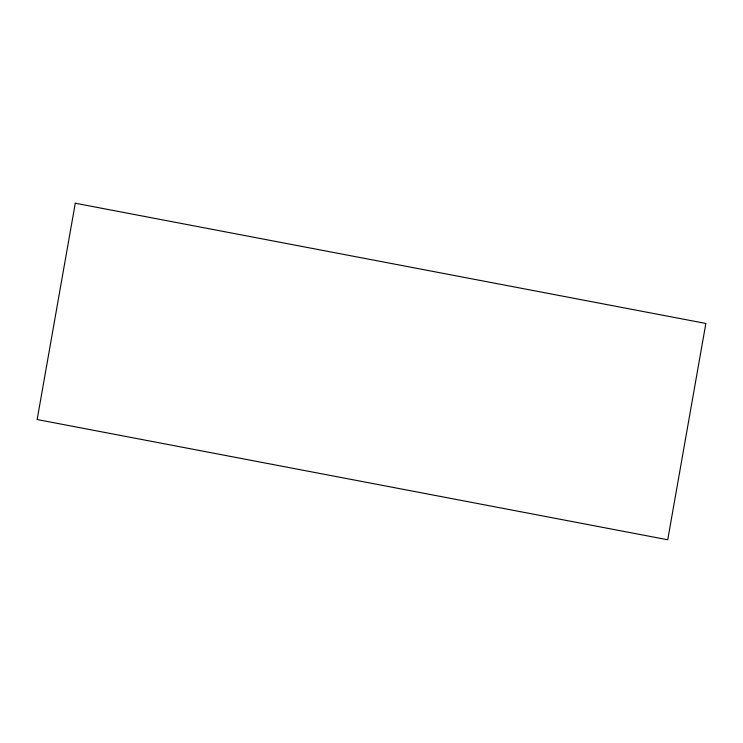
<?xml version="1.0" encoding="UTF-8"?>
<svg xmlns="http://www.w3.org/2000/svg" width="743" height="743" viewBox="0 0 743 743"><rect width="100%" height="100%" fill="white"/><g stroke="black" fill="none" stroke-linecap="round" stroke-linejoin="round"><path stroke-width="1.11" d="M75.275 203.229L37.15 419.544L667.725 539.771L705.85 323.456L75.275 203.229"/></g></svg>
